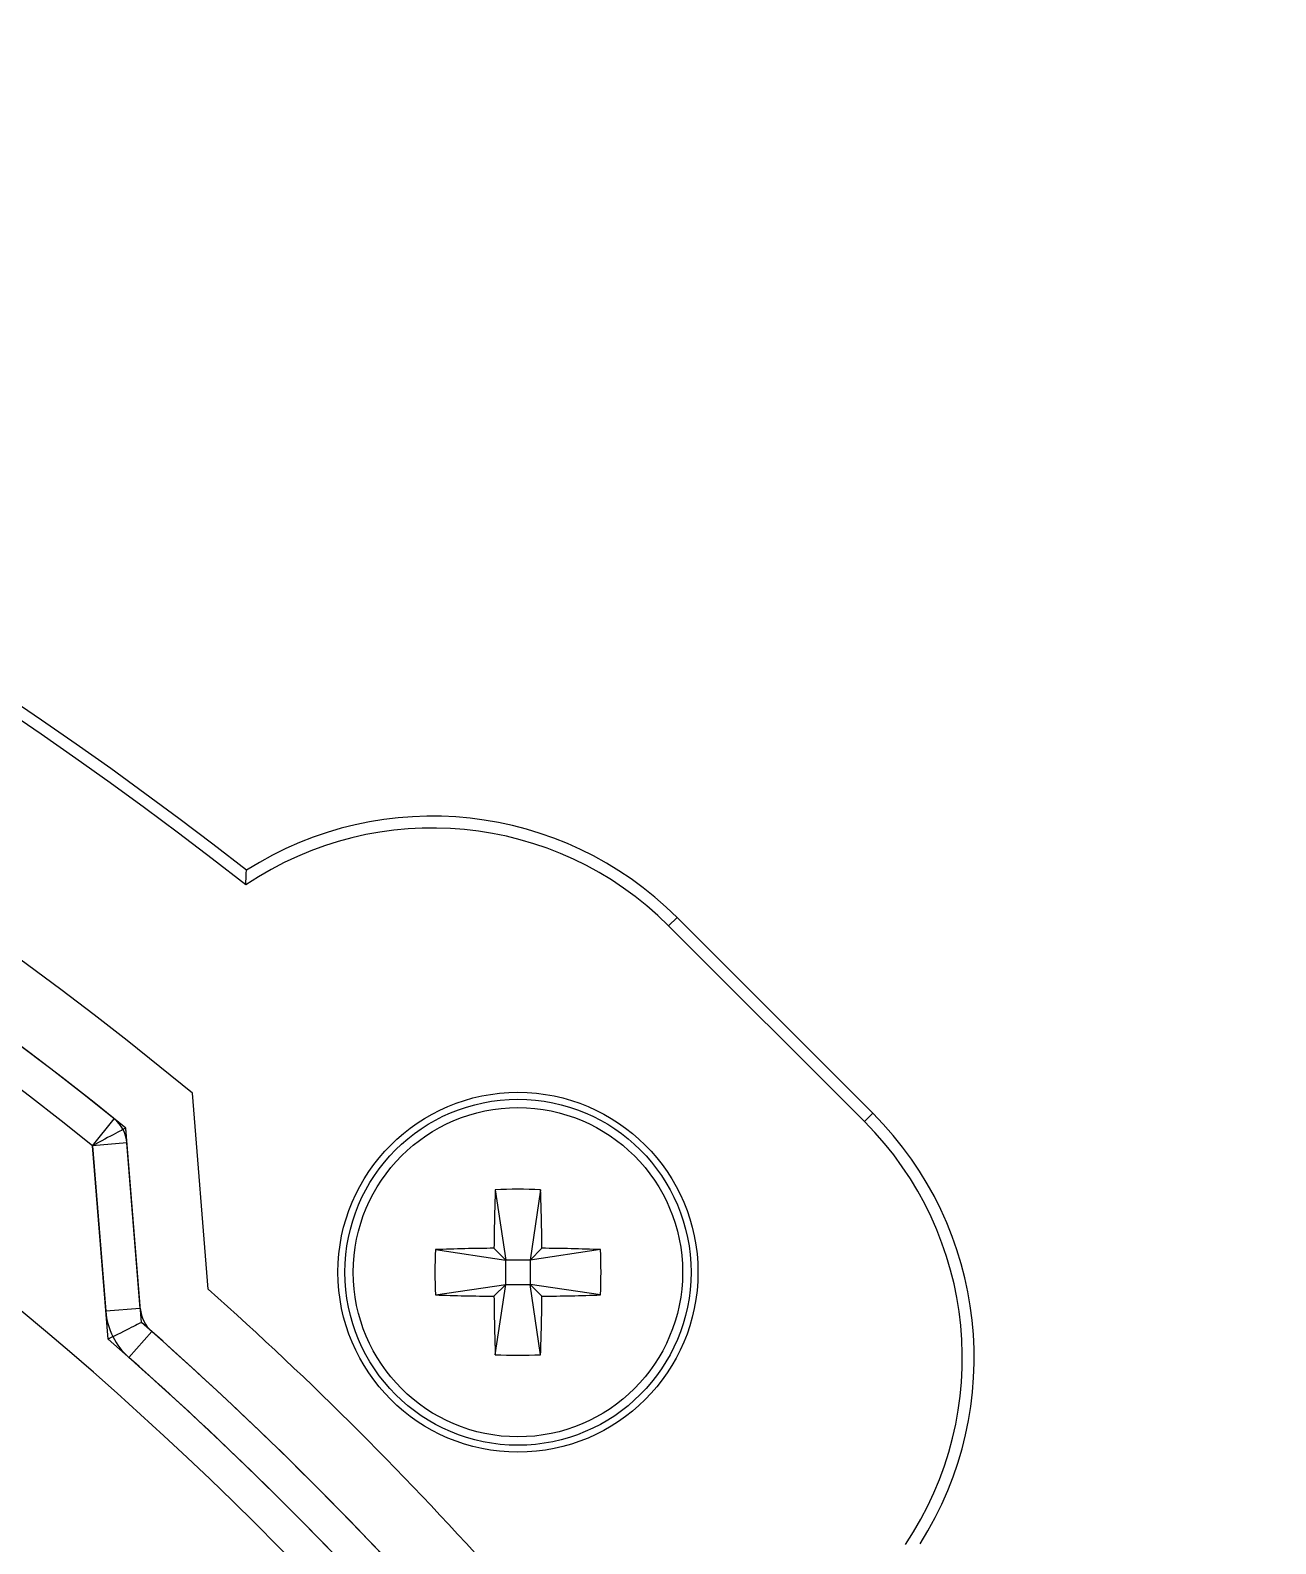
# Model space of a CAD drawing. Header units: millimetres. Extents: x 464 to 694, y 328 to 578.
# Drawn here: x 642.64 to 678.62, y 534.36 to 578.1 of the extents above; entities that cross this region are included whole.
import ezdxf

# ---------------------------------------------------------------- set-up
doc = ezdxf.new("R2010")
doc.units = ezdxf.units.MM

msp = doc.modelspace()

# ---------------------------------------------------------------- linework, layer by layer
at = {"color": 7, "linetype": 'Continuous', "lineweight": 25}
for p, q in [((661.327, 552.459), (661.085, 552.216)), ((661.327, 552.459), (666.984, 546.802)), ((666.984, 546.802), (661.327, 552.459)), ((666.984, 546.802), (661.327, 552.459)), ((666.741, 546.559), (661.085, 552.216)), ((647.781, 541.72), (647.323, 547.381)), ((647.781, 541.72), (647.323, 547.381)), ((666.984, 546.802), (666.741, 546.559)), ((644.436, 545.864), (645.063, 546.643)), ((645.433, 545.945), (645.398, 546.372)), ((645.852, 540.756), (645.398, 546.372)), ((645.433, 545.945), (644.436, 545.864)), ((645.433, 545.945), (645.433, 545.945)), ((645.819, 541.159), (645.433, 545.945)), ((645.433, 545.945), (645.433, 545.945)), ((645.819, 541.159), (645.433, 545.945)), ((644.436, 545.864), (644.823, 541.078)), ((644.888, 540.27), (644.436, 545.864)), ((656.076, 544.588), (656.381, 542.556)), ((657.386, 544.588), (657.081, 542.556)), ((654.349, 542.861), (656.381, 542.556)), ((656.038, 542.899), (656.381, 542.556)), ((657.081, 542.556), (657.424, 542.899)), ((659.113, 542.861), (657.081, 542.556)), ((656.381, 541.856), (656.381, 542.556)), ((657.081, 542.556), (656.381, 542.556)), ((657.081, 542.556), (657.081, 541.856)), ((654.349, 541.551), (656.381, 541.856)), ((656.381, 541.856), (656.038, 541.513)), ((656.076, 539.824), (656.381, 541.856)), ((656.381, 541.856), (657.081, 541.856)), ((657.386, 539.824), (657.081, 541.856)), ((657.424, 541.513), (657.081, 541.856)), ((659.113, 541.551), (657.081, 541.856)), ((645.819, 541.159), (644.823, 541.078)), ((645.819, 541.159), (645.819, 541.159)), ((646.154, 540.49), (645.491, 539.741)), ((646.154, 540.49), (646.154, 540.49))]:
    msp.add_line(p, q, dxfattribs=at)
for radius in [5.2, 5.2, 5, 5, 4.757]:
    msp.add_circle((656.731, 542.206), radius, dxfattribs=at)
for centre, radius, start, end in [((578.526, 464), 114.099, 51.92777, 128.07223), ((578.526, 464), 114.099, 51.92777, 128.07223), ((578.526, 464), 114.099, 51.92777, 128.07223), ((578.526, 464), 113.756, 51.80392, 128.19608), ((578.526, 464), 108.099, 50.47388, 129.52612), ((578.526, 464), 108.099, 50.47388, 129.52612), ((578.526, 464), 106.099, 50.92895, 129.07105), ((578.526, 464), 106.099, 51.16164, 128.83836), ((578.526, 464), 106.099, 51.16164, 128.83836), ((578.526, 464), 105.099, 51.16164, 128.83836), ((578.526, 464), 105.099, 51.16164, 128.83835), ((578.526, 464), 100.099, 314.4115, 225.62855), ((654.256, 545.388), 10, 45, 122.4849), ((654.256, 545.388), 10, 45, 122.4849), ((654.256, 545.388), 10, 45, 122.4849), ((654.256, 545.388), 9.657, 45, 123.9208), ((659.913, 539.731), 10, 327.5151, 45), ((659.913, 539.731), 10, 327.5151, 45), ((659.913, 539.731), 10, 327.5151, 45), ((644.436, 545.864), 1, 4.6204, 51.1616), ((578.526, 464), 106.099, 50.92895, 51.16164), ((644.436, 545.864), 1, 4.6204, 51.1616), ((659.913, 539.731), 9.657, 326.0792, 45), ((722.319, 542.259), 66.284, 177.98653, 179.44699), ((656.731, 532.201), 12.405, 86.972, 93.028), ((591.143, 542.259), 66.284, 0.55301, 2.01347), ((666.736, 542.206), 12.405, 176.972, 183.028), ((656.678, 476.618), 66.284, 90.55301, 92.01347), ((656.784, 476.618), 66.284, 87.98653, 89.44699), ((646.726, 542.206), 12.405, 356.972, 3.028), ((578.526, 464), 104.099, 41.70376, 48.29624), ((578.526, 464), 104.099, 41.70376, 48.29624), ((656.678, 607.794), 66.284, 267.98653, 269.44699), ((722.319, 542.152), 66.284, 180.55301, 182.01347), ((591.143, 542.152), 66.284, 357.98653, 359.44699), ((656.784, 607.794), 66.284, 270.55301, 272.01347), ((646.816, 541.239), 2, 184.6204, 228.5185), ((646.816, 541.239), 1, 184.6204, 228.5185), ((646.816, 541.239), 1, 184.6204, 228.5185), ((578.526, 464), 102.099, 41.25582, 48.74418), ((578.526, 464), 101.099, 41.0266, 48.9734), ((578.526, 464), 102.099, 41.48151, 48.51849), ((578.526, 464), 102.099, 41.48151, 48.51849), ((656.731, 552.211), 12.405, 266.972, 273.028), ((578.526, 464), 101.099, 41.48151, 48.51849)]:
    msp.add_arc(centre, radius, start, end, dxfattribs=at)
msp.add_open_spline([(648.867, 553.401), (648.877, 553.675), (648.885, 553.823), (648.885, 553.823)], degree=3, dxfattribs=at)
for points in [[(645.398, 546.372), (645.398, 546.372), (645.283, 546.311), (644.921, 546.121), (644.676, 545.991), (644.436, 545.864)], [(645.852, 540.756), (645.852, 540.756), (645.737, 540.698), (645.376, 540.516), (645.13, 540.392), (644.888, 540.27)]]:
    msp.add_open_spline(points, degree=3, knots=[0, 0, 0, 0, 0.5, 0.5, 1, 1, 1, 1], dxfattribs=at)

doc.saveas('drawing.dxf')
